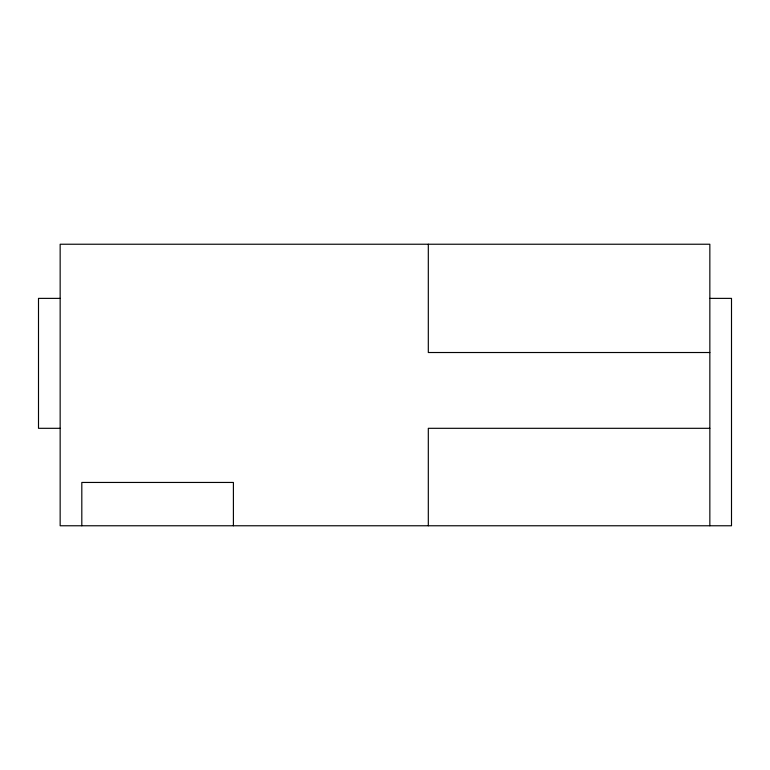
<?xml version="1.0" encoding="UTF-8"?>
<svg xmlns="http://www.w3.org/2000/svg" width="770" height="770" viewBox="0 0 770 770"><rect width="100%" height="100%" fill="white"/><g stroke="black" fill="none" stroke-linecap="round" stroke-linejoin="round"><path stroke-width="1.16" d="M60.156 298.375L38.5 298.375L38.5 428.312L60.156 428.312M709.844 298.375L731.5 298.375L731.5 525.766L60.156 525.766L60.156 244.234L709.844 244.234L709.844 525.766M709.844 352.516L428.312 352.516L428.312 244.234M709.844 428.312L428.312 428.312L428.312 525.766M233.406 525.766L233.406 482.453L81.812 482.453L81.812 525.766"/></g></svg>
